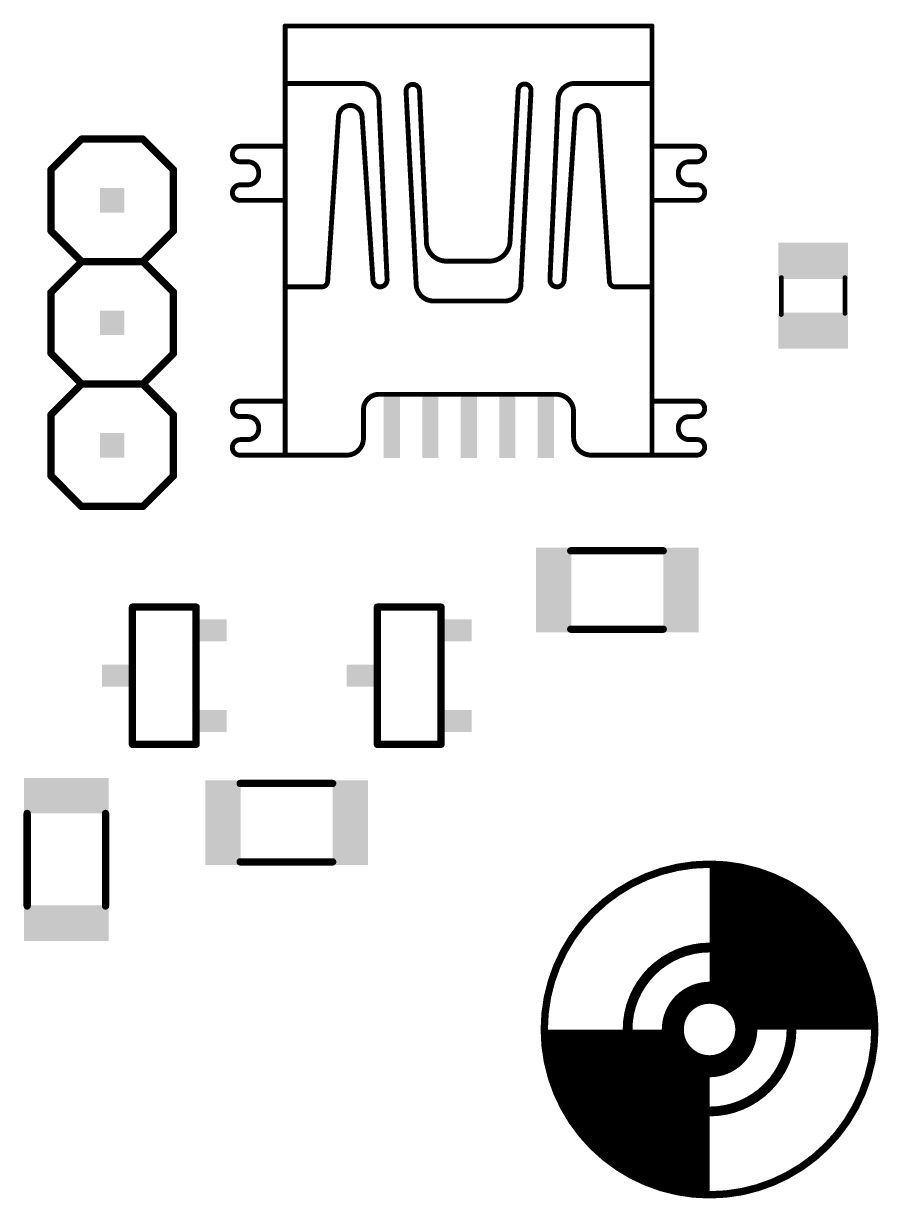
# Model space of a CAD drawing. Extents: x 1.2 to 58.5, y 1.2 to 50.9.
# Drawn here: x 40.77 to 58.51, y 26.49 to 50.87 of the extents above; entities that cross this region are included whole.
import ezdxf

# ---------------------------------------------------------------- set-up
doc = ezdxf.new("R2010")
doc.units = 0
doc.layers.add('21', color=253, linetype='CONTINUOUS')
doc.layers.add('51', color=253, linetype='CONTINUOUS')

# ---------------------------------------------------------------- blocks, each defined once
blk = doc.blocks.new('RECT')
blk.add_solid([(-0.5, -0.5), (0.5, -0.5), (-0.5, 0.5), (0.5, 0.5)])

msp = doc.modelspace()

# ---------------------------------------------------------------- linework, layer by layer
at = {"layer": '21'}
for points, const_width in [([(46.1936, 47.1983), (46.1936, 50.8151)], 0.1016), ([(46.1936, 50.8151), (53.8059, 50.8151)], 0.1016), ([(53.8059, 50.8151), (53.8059, 41.9131)], 0.1016), ([(46.2496, 49.6234), (47.7917, 49.6234)], 0.1016), ([(48.703, 49.4693), (48.9132, 45.4739)], 0.1016), ([(49.1235, 46.4272), (48.9833, 49.4693)], 0.1016), ([(51.0301, 49.4833), (50.8619, 46.3711)], 0.1016), ([(51.0862, 45.4459), (51.2965, 49.4693)], 0.1016), ([(53.7498, 49.6235), (52.2077, 49.6235)], 0.1016), ([(48.1422, 49.2729), (48.1422, 49.2309)], 0.1016), ([(48.1422, 49.2309), (48.3104, 45.5579)], 0.1016), ([(51.8572, 49.231), (51.689, 45.558)], 0.1016), ([(51.8572, 49.273), (51.8572, 49.231)], 0.1016), ([(48.016, 45.5439), (47.7917, 48.9365)], 0.1016), ([(51.9834, 45.544), (52.2077, 48.9366)], 0.1016), ([(47.301, 48.9225), (47.0767, 45.5159)], 0.1016), ([(52.6984, 48.9226), (52.9227, 45.516)], 0.1016), ([(41.338, 47.833), (41.973, 48.468)], 0.1524), ([(41.973, 48.468), (43.243, 48.468)], 0.1524), ([(43.243, 48.468), (43.878, 47.833)], 0.1524), ([(45.2683, 48.3198), (46.1375, 48.3198)], 0.1016), ([(53.8058, 48.3197), (54.7451, 48.3197)], 0.1016), ([(45.4225, 47.9974), (45.2543, 47.9974)], 0.1016), ([(54.7311, 47.9973), (54.5769, 47.9973)], 0.1016), ([(54.8993, 48.1654), (54.8993, 48.1655)], 0.1016), ([(41.338, 46.563), (41.338, 47.833)], 0.1524), ([(43.878, 47.833), (43.878, 46.563)], 0.1524), ([(45.6468, 47.745), (45.6468, 47.7731)], 0.1016), ([(54.3526, 47.773), (54.3526, 47.7449)], 0.1016), ([(45.2683, 47.5207), (45.4225, 47.5207)], 0.1016), ([(54.5769, 47.5206), (54.7451, 47.5206)], 0.1016), ([(45.1001, 47.3526), (45.1001, 47.3525)], 0.1016), ([(46.1936, 47.1983), (45.2543, 47.1983)], 0.1016), ([(46.1936, 41.9131), (46.1936, 47.1983)], 0.1016), ([(54.7311, 47.1982), (53.8619, 47.1982)], 0.1016), ([(41.973, 45.928), (41.338, 46.563)], 0.1524), ([(43.878, 46.563), (43.243, 45.928)], 0.1524), ([(49.1235, 46.3571), (49.1235, 46.4272)], 0.1016), ([(41.338, 45.293), (41.973, 45.928)], 0.1524), ([(41.973, 45.928), (43.243, 45.928)], 0.1524), ([(43.243, 45.928), (43.878, 45.293)], 0.1524), ([(50.4273, 45.9365), (49.5441, 45.9365)], 0.1016), ([(41.338, 44.023), (41.338, 45.293)], 0.1524), ([(43.878, 45.293), (43.878, 44.023)], 0.1524), ([(46.9506, 45.4037), (46.2496, 45.4037)], 0.1016), ([(53.0488, 45.4038), (53.7498, 45.4038)], 0.1016), ([(49.2777, 45.1094), (50.7497, 45.1094)], 0.1016), ([(41.973, 43.388), (41.338, 44.023)], 0.1524), ([(43.878, 44.023), (43.243, 43.388)], 0.1524), ([(41.338, 42.753), (41.973, 43.388)], 0.1524), ([(41.973, 43.388), (43.243, 43.388)], 0.1524), ([(43.243, 43.388), (43.878, 42.753)], 0.1524), ([(45.2683, 43.0346), (46.1375, 43.0346)], 0.1016), ([(47.8198, 42.8524), (47.8198, 42.2636)], 0.1016), ([(53.8058, 43.0345), (54.7451, 43.0345)], 0.1016), ([(54.8993, 42.8802), (54.8993, 42.8803)], 0.1016), ([(41.338, 41.483), (41.338, 42.753)], 0.1524), ([(43.878, 42.753), (43.878, 41.483)], 0.1524), ([(45.4225, 42.7122), (45.2543, 42.7122)], 0.1016), ([(52.1797, 42.2776), (52.1797, 42.8103)], 0.1016), ([(54.7311, 42.7121), (54.5769, 42.7121)], 0.1016), ([(45.6468, 42.4598), (45.6468, 42.4879)], 0.1016), ([(54.3526, 42.4878), (54.3526, 42.4597)], 0.1016), ([(45.2683, 42.2355), (45.4225, 42.2355)], 0.1016), ([(54.5769, 42.2354), (54.7451, 42.2354)], 0.1016), ([(45.1001, 42.0674), (45.1001, 42.0673)], 0.1016), ([(46.1936, 41.9131), (45.2543, 41.9131)], 0.1016), ([(47.4693, 41.9131), (46.1936, 41.9131)], 0.1016), ([(53.8059, 41.9131), (52.5442, 41.9131)], 0.1016), ([(54.7311, 41.913), (53.7918, 41.913)], 0.1016), ([(41.338, 41.483), (41.973, 40.848)], 0.1524), ([(43.243, 40.848), (43.878, 41.483)], 0.1524), ([(41.973, 40.848), (43.243, 40.848)], 0.1524), ([(43.0276, 38.7604), (43.8404, 38.7604)], 0.1524), ([(43.0276, 38.2016), (43.0276, 38.7604)], 0.1524), ([(48.1076, 38.7604), (48.9204, 38.7604)], 0.1524), ([(48.1076, 38.2016), (48.1076, 38.7604)], 0.1524), ([(43.0276, 35.9156), (43.0276, 36.4744)], 0.1524), ([(48.1076, 35.9156), (48.1076, 36.4744)], 0.1524), ([(43.8404, 35.9156), (43.0276, 35.9156)], 0.1524), ([(48.9204, 35.9156), (48.1076, 35.9156)], 0.1524)]:
    msp.add_lwpolyline(points, dxfattribs=dict(at, const_width=const_width))
for points, const_width in [([(46.219, 50.8151, 1), (46.1682, 50.8151)], 0.0508), ([(46.1936, 50.8405, 1), (46.1936, 50.7897)], 0.0508), ([(53.8313, 50.8151, 1), (53.7805, 50.8151)], 0.0508), ([(53.8059, 50.7897, 1), (53.8059, 50.8405)], 0.0508), ([(46.2496, 49.6488, 1), (46.2496, 49.598)], 0.0508), ([(48.1422, 49.2729, 0.414), (47.7917, 49.6234)], 0.1016), ([(47.7917, 49.6488, 1), (47.7917, 49.598)], 0.0508), ([(47.7917, 49.598, 1), (47.7917, 49.6488)], 0.0508), ([(48.9833, 49.4693, 0.9547), (48.703, 49.4693)], 0.1016), ([(48.7284, 49.4706, 1), (48.6776, 49.468)], 0.0508), ([(48.6776, 49.4705, 1), (48.7284, 49.4681)], 0.0508), ([(49.0087, 49.4705, 1), (48.9579, 49.4681)], 0.0508), ([(48.9579, 49.4681, 1), (49.0087, 49.4705)], 0.0508), ([(51.2965, 49.4693, 1), (51.0301, 49.4833)], 0.1016), ([(51.0555, 49.4819, 1), (51.0047, 49.4847)], 0.0508), ([(51.0047, 49.4846, 1), (51.0555, 49.482)], 0.0508), ([(51.3219, 49.468, 1), (51.2711, 49.4706)], 0.0508), ([(51.2711, 49.4706, 1), (51.3219, 49.468)], 0.0508), ([(52.2077, 49.6235, 0.4144), (51.8572, 49.273)], 0.1016), ([(52.2077, 49.6489, 1), (52.2077, 49.5981)], 0.0508), ([(52.2077, 49.5981, 1), (52.2077, 49.6489)], 0.0508), ([(53.7498, 49.5981, 1), (53.7498, 49.6489)], 0.0508), ([(48.1676, 49.2729, 1), (48.1168, 49.2729)], 0.0508), ([(48.1168, 49.2729, 1), (48.1676, 49.2729)], 0.0508), ([(48.1676, 49.2321, 1), (48.1168, 49.2297)], 0.0508), ([(48.1168, 49.2309, 1), (48.1676, 49.2309)], 0.0508), ([(51.8826, 49.273, 1), (51.8318, 49.273)], 0.0508), ([(51.8318, 49.273, 1), (51.8826, 49.273)], 0.0508), ([(51.8826, 49.2298, 1), (51.8318, 49.2322)], 0.0508), ([(51.8318, 49.231, 1), (51.8826, 49.231)], 0.0508), ([(47.7917, 48.9365, 0.9632), (47.301, 48.9225)], 0.1016), ([(47.817, 48.9382, 1), (47.7664, 48.9348)], 0.0508), ([(52.6984, 48.9226, 0.9632), (52.2077, 48.9366)], 0.1016), ([(52.233, 48.9349, 1), (52.1824, 48.9383)], 0.0508), ([(47.2756, 48.9227, 1), (47.3264, 48.9223)], 0.0508), ([(47.3263, 48.9208, 1), (47.2757, 48.9242)], 0.0508), ([(47.7664, 48.9348, 1), (47.817, 48.9382)], 0.0508), ([(52.1824, 48.9383, 1), (52.233, 48.9349)], 0.0508), ([(52.7237, 48.9243, 1), (52.6731, 48.9209)], 0.0508), ([(52.673, 48.9224, 1), (52.7238, 48.9228)], 0.0508), ([(41.973, 48.5061, 1), (41.973, 48.4299)], 0.0762), ([(41.9999, 48.4411, 1), (41.9461, 48.4949)], 0.0762), ([(43.2699, 48.4949, 1), (43.2161, 48.4411)], 0.0762), ([(43.243, 48.4299, 1), (43.243, 48.5061)], 0.0762), ([(45.2683, 48.3198, 0.4142), (45.1001, 48.1516)], 0.1016), ([(45.2683, 48.3452, 1), (45.2683, 48.2944)], 0.0508), ([(45.2683, 48.2944, 1), (45.2683, 48.3452)], 0.0508), ([(46.1375, 48.2944, 1), (46.1375, 48.3452)], 0.0508), ([(53.8058, 48.3451, 1), (53.8058, 48.2943)], 0.0508), ([(54.8993, 48.1654, 0.4167), (54.7451, 48.3197)], 0.1016), ([(54.745, 48.3451, 1), (54.7452, 48.2943)], 0.0508), ([(54.7451, 48.2943, 1), (54.7451, 48.3451)], 0.0508), ([(45.1001, 48.1516, 0.4142), (45.2543, 47.9974)], 0.1016), ([(45.1255, 48.1516, 1), (45.0747, 48.1516)], 0.0508), ([(45.0747, 48.1516, 1), (45.1255, 48.1516)], 0.0508), ([(45.2543, 48.0228, 1), (45.2543, 47.972)], 0.0508), ([(45.2543, 47.972, 1), (45.2543, 48.0228)], 0.0508), ([(45.6468, 47.7731, 0.4145), (45.4225, 47.9974)], 0.1016), ([(45.4225, 48.0228, 1), (45.4225, 47.972)], 0.0508), ([(45.4225, 47.972, 1), (45.4225, 48.0228)], 0.0508), ([(54.5769, 47.9973, 0.4147), (54.3526, 47.773)], 0.1016), ([(54.5769, 48.0227, 1), (54.5769, 47.9719)], 0.0508), ([(54.5769, 47.9719, 1), (54.5769, 48.0227)], 0.0508), ([(54.7311, 47.9973, 0.4142), (54.8993, 48.1655)], 0.1016), ([(54.7311, 48.0227, 1), (54.7311, 47.9719)], 0.0508), ([(54.7311, 47.9719, 1), (54.7311, 48.0227)], 0.0508), ([(54.9247, 48.1655, 1), (54.8739, 48.1655)], 0.0508), ([(54.9247, 48.1655, 1), (54.8739, 48.1655)], 0.0508), ([(54.8739, 48.1655, 1), (54.9247, 48.1653)], 0.0508), ([(54.8739, 48.1654, 1), (54.9247, 48.1654)], 0.0508), ([(41.3761, 47.833, 1), (41.2999, 47.833)], 0.0762), ([(41.3111, 47.8599, 1), (41.3649, 47.8061)], 0.0762), ([(43.9161, 47.833, 1), (43.8399, 47.833)], 0.0762), ([(43.8511, 47.8061, 1), (43.9049, 47.8599)], 0.0762), ([(45.4225, 47.5207, 0.415), (45.6468, 47.745)], 0.1016), ([(45.6722, 47.7731, 1), (45.6214, 47.7731)], 0.0508), ([(45.6214, 47.7731, 1), (45.6722, 47.7731)], 0.0508), ([(45.6722, 47.745, 1), (45.6214, 47.745)], 0.0508), ([(45.6214, 47.745, 1), (45.6722, 47.745)], 0.0508), ([(54.378, 47.773, 1), (54.3272, 47.773)], 0.0508), ([(54.3272, 47.773, 1), (54.378, 47.773)], 0.0508), ([(54.3526, 47.7449, 0.4147), (54.5769, 47.5206)], 0.1016), ([(54.378, 47.7449, 1), (54.3272, 47.7449)], 0.0508), ([(54.3272, 47.7449, 1), (54.378, 47.7449)], 0.0508), ([(45.2683, 47.5207, 0.4142), (45.1001, 47.3525)], 0.1016), ([(45.2683, 47.5461, 1), (45.2683, 47.4953)], 0.0508), ([(45.2683, 47.4953, 1), (45.2683, 47.5461)], 0.0508), ([(45.4225, 47.5461, 1), (45.4225, 47.4953)], 0.0508), ([(45.4225, 47.4953, 1), (45.4225, 47.5461)], 0.0508), ([(54.5769, 47.546, 1), (54.5769, 47.4952)], 0.0508), ([(54.5769, 47.4952, 1), (54.5769, 47.546)], 0.0508), ([(54.8993, 47.3664, 0.4142), (54.7451, 47.5206)], 0.1016), ([(54.7451, 47.546, 1), (54.7451, 47.4952)], 0.0508), ([(54.7451, 47.4952, 1), (54.7451, 47.546)], 0.0508), ([(45.1001, 47.3526, 0.4167), (45.2543, 47.1983)], 0.1016), ([(45.1255, 47.3525, 1), (45.0747, 47.3527)], 0.0508), ([(45.1255, 47.3526, 1), (45.0747, 47.3526)], 0.0508), ([(45.0747, 47.3525, 1), (45.1255, 47.3525)], 0.0508), ([(45.0747, 47.3525, 1), (45.1255, 47.3525)], 0.0508), ([(54.7311, 47.1982, 0.4142), (54.8993, 47.3664)], 0.1016), ([(54.9247, 47.3664, 1), (54.8739, 47.3664)], 0.0508), ([(54.8739, 47.3664, 1), (54.9247, 47.3664)], 0.0508), ([(45.2543, 47.2237, 1), (45.2543, 47.1729)], 0.0508), ([(45.2544, 47.1729, 1), (45.2542, 47.2237)], 0.0508), ([(46.219, 47.1983, 1), (46.1682, 47.1983)], 0.0508), ([(46.1682, 47.1983, 1), (46.219, 47.1983)], 0.0508), ([(46.1936, 47.1729, 1), (46.1936, 47.2237)], 0.0508), ([(53.8619, 47.2236, 1), (53.8619, 47.1728)], 0.0508), ([(54.7311, 47.2236, 1), (54.7311, 47.1728)], 0.0508), ([(54.7311, 47.1728, 1), (54.7311, 47.2236)], 0.0508), ([(41.2999, 46.563, 1), (41.3761, 46.563)], 0.0762), ([(41.3649, 46.5899, 1), (41.3111, 46.5361)], 0.0762), ([(43.8399, 46.563, 1), (43.9161, 46.563)], 0.0762), ([(43.9049, 46.5361, 1), (43.8511, 46.5899)], 0.0762), ([(49.1489, 46.4272, 1), (49.0981, 46.4272)], 0.0508), ([(49.0981, 46.426, 1), (49.1489, 46.4284)], 0.0508), ([(49.1235, 46.3571, 0.4142), (49.5441, 45.9365)], 0.1016), ([(49.1489, 46.3571, 1), (49.0981, 46.3571)], 0.0508), ([(49.0981, 46.3571, 1), (49.1489, 46.3571)], 0.0508), ([(50.4273, 45.9365, 0.4142), (50.8619, 46.3711)], 0.1016), ([(50.8873, 46.3711, 1), (50.8365, 46.3711)], 0.0508), ([(50.8365, 46.3725, 1), (50.8873, 46.3697)], 0.0508), ([(41.973, 45.9661, 1), (41.973, 45.8899)], 0.0762), ([(41.9999, 45.9011, 1), (41.9461, 45.9549)], 0.0762), ([(41.9461, 45.9011, 1), (41.9999, 45.9549)], 0.0762), ([(43.2699, 45.9549, 1), (43.2161, 45.9011)], 0.0762), ([(43.2161, 45.9549, 1), (43.2699, 45.9011)], 0.0762), ([(43.243, 45.8899, 1), (43.243, 45.9661)], 0.0762), ([(49.5441, 45.9619, 1), (49.5441, 45.9111)], 0.0508), ([(49.5441, 45.9111, 1), (49.5441, 45.9619)], 0.0508), ([(50.4273, 45.9619, 1), (50.4273, 45.9111)], 0.0508), ([(50.4273, 45.9111, 1), (50.4273, 45.9619)], 0.0508), ([(48.016, 45.5439, 0.998), (48.3104, 45.5579)], 0.1016), ([(48.0414, 45.5452, 1), (47.9906, 45.5427)], 0.0508), ([(48.3358, 45.5591, 1), (48.285, 45.5568)], 0.0508), ([(48.285, 45.5567, 1), (48.3358, 45.5591)], 0.0508), ([(51.689, 45.558, 0.998), (51.9834, 45.544)], 0.1016), ([(51.7144, 45.5569, 1), (51.6636, 45.5592)], 0.0508), ([(51.6636, 45.5592, 1), (51.7144, 45.5568)], 0.0508), ([(52.0088, 45.5428, 1), (51.958, 45.5453)], 0.0508), ([(41.3761, 45.293, 1), (41.2999, 45.293)], 0.0762), ([(41.3111, 45.3199, 1), (41.3649, 45.2661)], 0.0762), ([(43.9161, 45.293, 1), (43.8399, 45.293)], 0.0762), ([(43.8511, 45.2661, 1), (43.9049, 45.3199)], 0.0762), ([(46.2496, 45.4291, 1), (46.2496, 45.3783)], 0.0508), ([(46.9506, 45.4037, 0.4098), (47.0767, 45.5159)], 0.1016), ([(46.9519, 45.4291, 1), (46.9493, 45.3783)], 0.0508), ([(46.9506, 45.3783, 1), (46.9506, 45.4291)], 0.0508), ([(47.0514, 45.5176, 1), (47.102, 45.5142)], 0.0508), ([(47.102, 45.5142, 1), (47.0514, 45.5176)], 0.0508), ([(47.9907, 45.5422, 1), (48.0413, 45.5456)], 0.0508), ([(48.9132, 45.4739, 0.4142), (49.2777, 45.1094)], 0.1016), ([(48.9386, 45.4739, 1), (48.8878, 45.4739)], 0.0508), ([(48.8878, 45.4726, 1), (48.9386, 45.4752)], 0.0508), ([(50.7497, 45.1094, 0.4139), (51.0862, 45.4459)], 0.1016), ([(51.1116, 45.4459, 1), (51.0608, 45.4459)], 0.0508), ([(51.0608, 45.4472, 1), (51.1116, 45.4446)], 0.0508), ([(51.9581, 45.5457, 1), (52.0087, 45.5423)], 0.0508), ([(52.9227, 45.516, 0.4098), (53.0488, 45.4038)], 0.1016), ([(52.948, 45.5177, 1), (52.8974, 45.5143)], 0.0508), ([(52.8974, 45.5143, 1), (52.948, 45.5177)], 0.0508), ([(53.0488, 45.4292, 1), (53.0488, 45.3784)], 0.0508), ([(53.0501, 45.3784, 1), (53.0475, 45.4292)], 0.0508), ([(53.7498, 45.3784, 1), (53.7498, 45.4292)], 0.0508), ([(49.2777, 45.1348, 1), (49.2777, 45.084)], 0.0508), ([(49.2777, 45.084, 1), (49.2777, 45.1348)], 0.0508), ([(50.7497, 45.1348, 1), (50.7497, 45.084)], 0.0508), ([(50.7497, 45.084, 1), (50.7497, 45.1348)], 0.0508), ([(41.2999, 44.023, 1), (41.3761, 44.023)], 0.0762), ([(41.3649, 44.0499, 1), (41.3111, 43.9961)], 0.0762), ([(43.8399, 44.023, 1), (43.9161, 44.023)], 0.0762), ([(43.9049, 43.9961, 1), (43.8511, 44.0499)], 0.0762), ([(41.973, 43.4261, 1), (41.973, 43.3499)], 0.0762), ([(41.9999, 43.3611, 1), (41.9461, 43.4149)], 0.0762), ([(41.9461, 43.3611, 1), (41.9999, 43.4149)], 0.0762), ([(43.2699, 43.4149, 1), (43.2161, 43.3611)], 0.0762), ([(43.2161, 43.4149, 1), (43.2699, 43.3611)], 0.0762), ([(43.243, 43.3499, 1), (43.243, 43.4261)], 0.0762), ([(45.2683, 43.0346, 0.4142), (45.1001, 42.8664)], 0.1016), ([(45.1001, 42.8664, 0.4142), (45.2543, 42.7122)], 0.1016), ([(45.1255, 42.8664, 1), (45.0747, 42.8664)], 0.0508), ([(45.2683, 43.06, 1), (45.2683, 43.0092)], 0.0508), ([(45.2683, 43.0092, 1), (45.2683, 43.06)], 0.0508), ([(46.1375, 43.0092, 1), (46.1375, 43.06)], 0.0508), ([(47.8452, 42.8524, 1), (47.7944, 42.8524)], 0.0508), ([(53.8058, 43.0599, 1), (53.8058, 43.0091)], 0.0508), ([(54.7311, 42.7121, 0.4142), (54.8993, 42.8803)], 0.1016), ([(54.8993, 42.8802, 0.4159), (54.7451, 43.0345)], 0.1016), ([(54.745, 43.0599, 1), (54.7452, 43.0091)], 0.0508), ([(54.7451, 43.0091, 1), (54.7451, 43.0599)], 0.0508), ([(54.9247, 42.8803, 1), (54.8739, 42.8803)], 0.0508), ([(54.9247, 42.8803, 1), (54.8739, 42.8803)], 0.0508), ([(54.8739, 42.8803, 1), (54.9247, 42.8801)], 0.0508), ([(54.8739, 42.8802, 1), (54.9247, 42.8802)], 0.0508), ([(41.3761, 42.753, 1), (41.2999, 42.753)], 0.0762), ([(41.3111, 42.7799, 1), (41.3649, 42.7261)], 0.0762), ([(43.9161, 42.753, 1), (43.8399, 42.753)], 0.0762), ([(43.8511, 42.7261, 1), (43.9049, 42.7799)], 0.0762), ([(45.0747, 42.8664, 1), (45.1255, 42.8664)], 0.0508), ([(45.2543, 42.7376, 1), (45.2543, 42.6868)], 0.0508), ([(45.2543, 42.6868, 1), (45.2543, 42.7376)], 0.0508), ([(45.6468, 42.4879, 0.4142), (45.4225, 42.7122)], 0.1016), ([(45.4225, 42.7376, 1), (45.4225, 42.6868)], 0.0508), ([(45.4225, 42.6868, 1), (45.4225, 42.7376)], 0.0508), ([(52.2051, 42.8103, 1), (52.1543, 42.8103)], 0.0508), ([(54.5769, 42.7121, 0.4142), (54.3526, 42.4878)], 0.1016), ([(54.5769, 42.7375, 1), (54.5769, 42.6867)], 0.0508), ([(54.5769, 42.6867, 1), (54.5769, 42.7375)], 0.0508), ([(54.7311, 42.7375, 1), (54.7311, 42.6867)], 0.0508), ([(54.7311, 42.6867, 1), (54.7311, 42.7375)], 0.0508), ([(45.4225, 42.2355, 0.415), (45.6468, 42.4598)], 0.1016), ([(45.6722, 42.4879, 1), (45.6214, 42.4879)], 0.0508), ([(45.6214, 42.4879, 1), (45.6722, 42.4879)], 0.0508), ([(45.6722, 42.4598, 1), (45.6214, 42.4598)], 0.0508), ([(45.6214, 42.4598, 1), (45.6722, 42.4598)], 0.0508), ([(54.378, 42.4878, 1), (54.3272, 42.4878)], 0.0508), ([(54.3272, 42.4878, 1), (54.378, 42.4878)], 0.0508), ([(54.3526, 42.4597, 0.4145), (54.5769, 42.2354)], 0.1016), ([(54.378, 42.4597, 1), (54.3272, 42.4597)], 0.0508), ([(54.3272, 42.4597, 1), (54.378, 42.4597)], 0.0508), ([(45.2683, 42.2355, 0.4142), (45.1001, 42.0673)], 0.1016), ([(45.2683, 42.2609, 1), (45.2683, 42.2101)], 0.0508), ([(45.2683, 42.2101, 1), (45.2683, 42.2609)], 0.0508), ([(45.4225, 42.2609, 1), (45.4225, 42.2101)], 0.0508), ([(45.4225, 42.2101, 1), (45.4225, 42.2609)], 0.0508), ([(47.4693, 41.9131, 0.4144), (47.8198, 42.2636)], 0.1016), ([(47.8452, 42.2636, 1), (47.7944, 42.2636)], 0.0508), ([(47.7944, 42.2636, 1), (47.8452, 42.2636)], 0.0508), ([(52.1797, 42.2776, 0.4144), (52.5442, 41.9131)], 0.1016), ([(52.2051, 42.2776, 1), (52.1543, 42.2776)], 0.0508), ([(52.1543, 42.2776, 1), (52.2051, 42.2776)], 0.0508), ([(54.5769, 42.2608, 1), (54.5769, 42.21)], 0.0508), ([(54.5769, 42.21, 1), (54.5769, 42.2608)], 0.0508), ([(54.8993, 42.0812, 0.4142), (54.7451, 42.2354)], 0.1016), ([(54.7451, 42.2608, 1), (54.7451, 42.21)], 0.0508), ([(54.7451, 42.21, 1), (54.7451, 42.2608)], 0.0508), ([(45.1001, 42.0674, 0.4163), (45.2543, 41.9131)], 0.1016), ([(45.1255, 42.0673, 1), (45.0747, 42.0675)], 0.0508), ([(45.1255, 42.0674, 1), (45.0747, 42.0674)], 0.0508), ([(45.0747, 42.0673, 1), (45.1255, 42.0673)], 0.0508), ([(45.0747, 42.0673, 1), (45.1255, 42.0673)], 0.0508), ([(45.2543, 41.9385, 1), (45.2543, 41.8877)], 0.0508), ([(45.2544, 41.8877, 1), (45.2542, 41.9385)], 0.0508), ([(46.1936, 41.9385, 1), (46.1936, 41.8877)], 0.0508), ([(46.1682, 41.9131, 1), (46.219, 41.9131)], 0.0508), ([(46.1936, 41.8877, 1), (46.1936, 41.9385)], 0.0508), ([(47.4693, 41.9385, 1), (47.4693, 41.8877)], 0.0508), ([(47.4693, 41.8877, 1), (47.4693, 41.9385)], 0.0508), ([(52.5442, 41.9385, 1), (52.5442, 41.8877)], 0.0508), ([(52.5442, 41.8877, 1), (52.5442, 41.9385)], 0.0508), ([(53.7918, 41.9384, 1), (53.7918, 41.8876)], 0.0508), ([(53.7805, 41.9131, 1), (53.8313, 41.9131)], 0.0508), ([(53.8059, 41.8877, 1), (53.8059, 41.9385)], 0.0508), ([(54.7311, 41.913, 0.4142), (54.8993, 42.0812)], 0.1016), ([(54.7311, 41.9384, 1), (54.7311, 41.8876)], 0.0508), ([(54.7311, 41.8876, 1), (54.7311, 41.9384)], 0.0508), ([(54.9247, 42.0812, 1), (54.8739, 42.0812)], 0.0508), ([(54.8739, 42.0812, 1), (54.9247, 42.0812)], 0.0508), ([(41.2999, 41.483, 1), (41.3761, 41.483)], 0.0762), ([(41.3649, 41.5099, 1), (41.3111, 41.4561)], 0.0762), ([(43.8399, 41.483, 1), (43.9161, 41.483)], 0.0762), ([(43.9049, 41.4561, 1), (43.8511, 41.5099)], 0.0762), ([(41.973, 40.8861, 1), (41.973, 40.8099)], 0.0762), ([(41.9461, 40.8211, 1), (41.9999, 40.8749)], 0.0762), ([(43.2161, 40.8749, 1), (43.2699, 40.8211)], 0.0762), ([(43.243, 40.8099, 1), (43.243, 40.8861)], 0.0762), ([(43.0276, 38.7985, 1), (43.0276, 38.7223)], 0.0762), ([(43.0657, 38.7604, 1), (42.9895, 38.7604)], 0.0762), ([(43.8404, 38.7223, 1), (43.8404, 38.7985)], 0.0762), ([(48.1076, 38.7985, 1), (48.1076, 38.7223)], 0.0762), ([(48.1457, 38.7604, 1), (48.0695, 38.7604)], 0.0762), ([(48.9204, 38.7223, 1), (48.9204, 38.7985)], 0.0762), ([(42.9895, 38.2016, 1), (43.0657, 38.2016)], 0.0762), ([(48.0695, 38.2016, 1), (48.1457, 38.2016)], 0.0762), ([(43.0657, 36.4744, 1), (42.9895, 36.4744)], 0.0762), ([(48.1457, 36.4744, 1), (48.0695, 36.4744)], 0.0762), ([(43.0276, 35.9537, 1), (43.0276, 35.8775)], 0.0762), ([(42.9895, 35.9156, 1), (43.0657, 35.9156)], 0.0762), ([(43.8404, 35.8775, 1), (43.8404, 35.9537)], 0.0762), ([(48.1076, 35.9537, 1), (48.1076, 35.8775)], 0.0762), ([(48.0695, 35.9156, 1), (48.1457, 35.9156)], 0.0762), ([(48.9204, 35.8775, 1), (48.9204, 35.9537)], 0.0762), ([(55, 26.571, 1), (55, 33.429, 1), (55, 26.571)], 0.1524), ([(55, 28.3, 1), (55, 31.7, 1), (55, 28.3)], 0.2032)]:
    msp.add_lwpolyline(points, format="xyb", dxfattribs=dict(at, const_width=const_width))
at = {"layer": '51'}
for points, const_width in [([(56.49, 44.831), (56.49, 45.593)], 0.1016), ([(57.81, 44.856), (57.81, 45.593)], 0.1016), ([(51.8152, 43.1748), (48.1422, 43.1748)], 0.1016), ([(54.0385, 39.9288), (52.1208, 39.9288)], 0.1524), ([(43.0276, 38.7604), (44.3484, 38.7604)], 0.1524), ([(43.0276, 35.9156), (43.0276, 38.7604)], 0.1524), ([(44.3484, 38.7604), (44.3484, 35.9156)], 0.1524), ([(48.1076, 38.7604), (49.4284, 38.7604)], 0.1524), ([(48.1076, 35.9156), (48.1076, 38.7604)], 0.1524), ([(49.4284, 38.7604), (49.4284, 35.9156)], 0.1524), ([(54.0385, 38.3032), (52.1208, 38.3032)], 0.1524), ([(44.3484, 35.9156), (43.0276, 35.9156)], 0.1524), ([(49.4284, 35.9156), (48.1076, 35.9156)], 0.1524), ([(47.1805, 35.1028), (45.2628, 35.1028)], 0.1524), ([(40.8432, 34.4805), (40.8432, 32.5628)], 0.1524), ([(42.4688, 34.4805), (42.4688, 32.5628)], 0.1524), ([(47.1805, 33.4772), (45.2628, 33.4772)], 0.1524)]:
    msp.add_lwpolyline(points, dxfattribs=dict(at, const_width=const_width))
for points, const_width in [([(56.5154, 45.593, 1), (56.4646, 45.593)], 0.0508), ([(57.8354, 45.593, 1), (57.7846, 45.593)], 0.0508), ([(56.4646, 44.831, 1), (56.5154, 44.831)], 0.0508), ([(57.7846, 44.856, 1), (57.8354, 44.856)], 0.0508), ([(48.1422, 43.1748, 0.4142), (47.8198, 42.8524)], 0.1016), ([(48.1422, 43.2002, 1), (48.1422, 43.1494)], 0.0508), ([(48.1422, 43.1494, 1), (48.1422, 43.2002)], 0.0508), ([(52.1797, 42.8103, 0.4142), (51.8152, 43.1748)], 0.1016), ([(51.8152, 43.2002, 1), (51.8152, 43.1494)], 0.0508), ([(51.8152, 43.1494, 1), (51.8152, 43.2002)], 0.0508), ([(47.7944, 42.8524, 1), (47.8452, 42.8524)], 0.0508), ([(52.1543, 42.8103, 1), (52.2051, 42.8103)], 0.0508), ([(52.1208, 39.9669, 1), (52.1208, 39.8907)], 0.0762), ([(54.0385, 39.8907, 1), (54.0385, 39.9669)], 0.0762), ([(43.0276, 38.7985, 1), (43.0276, 38.7223)], 0.0762), ([(43.0657, 38.7604, 1), (42.9895, 38.7604)], 0.0762), ([(44.3865, 38.7604, 1), (44.3103, 38.7604)], 0.0762), ([(44.3484, 38.7223, 1), (44.3484, 38.7985)], 0.0762), ([(48.1076, 38.7985, 1), (48.1076, 38.7223)], 0.0762), ([(48.1457, 38.7604, 1), (48.0695, 38.7604)], 0.0762), ([(49.4665, 38.7604, 1), (49.3903, 38.7604)], 0.0762), ([(49.4284, 38.7223, 1), (49.4284, 38.7985)], 0.0762), ([(52.1208, 38.3413, 1), (52.1208, 38.2651)], 0.0762), ([(54.0385, 38.2651, 1), (54.0385, 38.3413)], 0.0762), ([(43.0276, 35.9537, 1), (43.0276, 35.8775)], 0.0762), ([(42.9895, 35.9156, 1), (43.0657, 35.9156)], 0.0762), ([(44.3103, 35.9156, 1), (44.3865, 35.9156)], 0.0762), ([(44.3484, 35.8775, 1), (44.3484, 35.9537)], 0.0762), ([(48.1076, 35.9537, 1), (48.1076, 35.8775)], 0.0762), ([(48.0695, 35.9156, 1), (48.1457, 35.9156)], 0.0762), ([(49.3903, 35.9156, 1), (49.4665, 35.9156)], 0.0762), ([(49.4284, 35.8775, 1), (49.4284, 35.9537)], 0.0762), ([(45.2628, 35.1409, 1), (45.2628, 35.0647)], 0.0762), ([(47.1805, 35.0647, 1), (47.1805, 35.1409)], 0.0762), ([(40.8813, 34.4805, 1), (40.8051, 34.4805)], 0.0762), ([(42.5069, 34.4805, 1), (42.4307, 34.4805)], 0.0762), ([(45.2628, 33.5153, 1), (45.2628, 33.4391)], 0.0762), ([(47.1805, 33.4391, 1), (47.1805, 33.5153)], 0.0762), ([(57.159, 30, 0.4142), (55, 32.159)], 2.4892), ([(40.8051, 32.5628, 1), (40.8813, 32.5628)], 0.0762), ([(42.4307, 32.5628, 1), (42.5069, 32.5628)], 0.0762), ([(52.841, 30, 0.4142), (55, 27.841)], 2.4892), ([(55, 29.238, 1), (55, 30.762, 1), (55, 29.238)], 0.4572)]:
    msp.add_lwpolyline(points, format="xyb", dxfattribs=dict(at, const_width=const_width))

# ---------------------------------------------------------------- block references
for p, xscale, yscale, rotation in [((42.608, 47.198), 0.508, 0.508, 90), ((57.1489, 45.9427), 0.7501, 1.4501, 90), ((42.608, 44.658), 0.508, 0.508, 90), ((57.1489, 44.4948), 0.7501, 1.4501, 90), ((48.4086, 42.5089), 1.3038, 0.3364, 270), ((49.2076, 42.5089), 1.3038, 0.3364, 270), ((50.0067, 42.5089), 1.3038, 0.3364, 270), ((50.8058, 42.5089), 1.3038, 0.3364, 270), ((51.6049, 42.5089), 1.3038, 0.3364, 270), ((42.608, 42.118), 0.508, 0.508, 90), ((44.6913, 38.2778), 0.4572, 0.5842, 90), ((49.7713, 38.2778), 0.4572, 0.5842, 90), ((42.6847, 37.338), 0.4572, 0.5842, 90), ((47.7647, 37.338), 0.4572, 0.5842, 90), ((44.6913, 36.3982), 0.4572, 0.5842, 90), ((49.7713, 36.3982), 0.4572, 0.5842, 90), ((41.656, 34.8488), 0.7366, 1.7526, 90), ((41.656, 32.2072), 0.7366, 1.7526, 90)]:
    msp.add_blockref('RECT', p, dxfattribs=dict(at, xscale=xscale, yscale=yscale, rotation=rotation))
at = {"layer": '51', "xscale": 0.7366, "yscale": 1.7526}
for p in [(51.7652, 39.116), (54.4068, 39.116), (44.9072, 34.29), (47.5488, 34.29)]:
    msp.add_blockref('RECT', p, dxfattribs=at)

doc.saveas('drawing.dxf')
